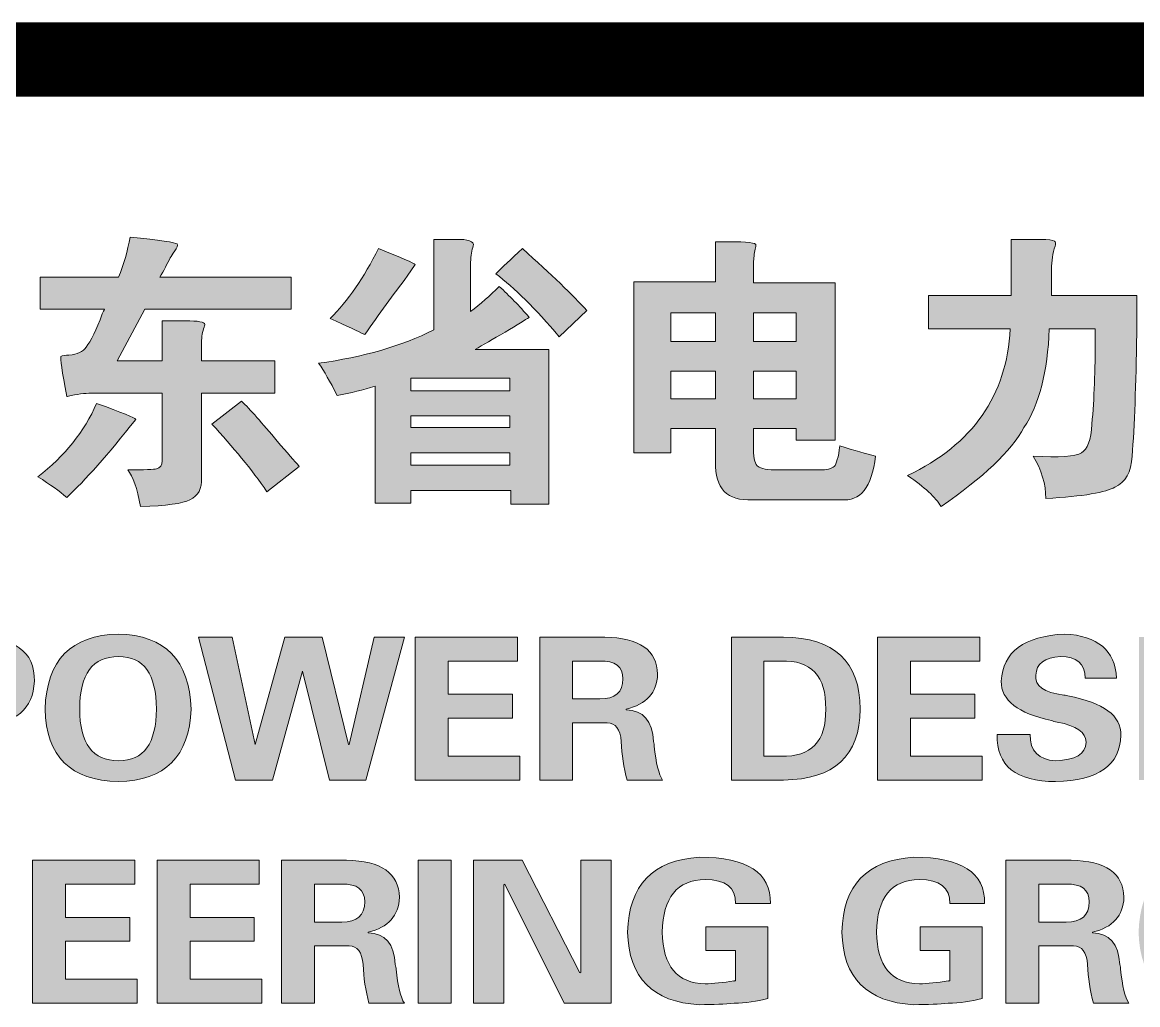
# Model space of a CAD drawing. Extents: x 175045 to 467920, y -30962 to 28493.
# Drawn here: x 362642 to 363841, y -26947 to -25892 of the extents above; entities that cross this region are included whole.
import ezdxf

# ---------------------------------------------------------------- set-up
doc = ezdxf.new("R2010")
doc.units = 0
doc.header["$LTSCALE"] = 1000
doc.header["$MEASUREMENT"] = 0
doc.layers.add('Version', color=7, linetype='Continuous')

# ---------------------------------------------------------------- blocks, each defined once
blk = doc.blocks.new('GEDI_Version_2012')
at = {"layer": 'Version', "color": 2}
blk.add_line((0, 0), (-180, 0), dxfattribs=at)
blk = doc.blocks.new('LOGO_CEEC_2014')
h = blk.add_hatch(color=256)
edge = h.paths.add_edge_path()
edge.add_spline(control_points=[(61.278, 8.33), (61.369, 8.239), (61.497, 8.096), (61.662, 7.898), (61.769, 7.775), (61.848, 7.685), (61.897, 7.627), (61.897, 7.627), (61.551, 7.356), (61.551, 7.356), (61.386, 7.594), (61.188, 7.837), (60.957, 8.083), (60.957, 8.083), (61.278, 8.33), (61.278, 8.33)], knot_values=[0, 0, 0, 0, 1, 1, 1, 2, 2, 2, 3, 3, 3, 4, 4, 4, 5, 5, 5, 5], degree=3, periodic=0)
edge = h.paths.add_edge_path()
edge.add_spline(control_points=[(59.114, 9.66), (59.114, 9.66), (59.955, 9.66), (59.955, 9.66), (60.012, 9.8), (60.054, 9.944), (60.079, 10.092), (60.4, 10.059), (60.569, 10.034), (60.586, 10.018), (60.594, 10.001), (60.586, 9.977), (60.561, 9.944), (60.536, 9.911), (60.52, 9.886), (60.512, 9.87), (60.478, 9.804), (60.441, 9.734), (60.4, 9.66), (60.4, 9.66), (61.811, 9.66), (61.811, 9.66), (61.811, 9.66), (61.811, 9.316), (61.811, 9.316), (61.811, 9.316), (60.239, 9.316), (60.239, 9.316), (60.239, 9.316), (59.942, 8.761), (59.942, 8.761), (59.942, 8.761), (60.425, 8.761), (60.425, 8.761), (60.425, 8.761), (60.425, 9.192), (60.425, 9.192), (60.425, 9.192), (60.672, 9.192), (60.672, 9.192), (60.812, 9.192), (60.883, 9.18), (60.883, 9.155), (60.883, 9.147), (60.878, 9.131), (60.87, 9.106), (60.854, 9.057), (60.846, 8.999), (60.846, 8.934), (60.846, 8.934), (60.846, 8.761), (60.846, 8.761), (60.846, 8.761), (61.637, 8.761), (61.637, 8.761), (61.637, 8.761), (61.637, 8.416), (61.637, 8.416), (61.637, 8.416), (60.846, 8.416), (60.846, 8.416), (60.846, 8.416), (60.846, 7.504), (60.846, 7.504), (60.854, 7.389), (60.812, 7.311), (60.722, 7.27), (60.648, 7.229), (60.47, 7.204), (60.19, 7.196), (60.157, 7.393), (60.111, 7.524), (60.054, 7.59), (60.235, 7.59), (60.338, 7.594), (60.363, 7.603), (60.404, 7.611), (60.425, 7.64), (60.425, 7.689), (60.425, 7.689), (60.425, 8.416), (60.425, 8.416), (60.425, 8.416), (59.695, 8.416), (59.695, 8.416), (59.621, 8.416), (59.538, 8.408), (59.447, 8.391), (59.423, 8.383), (59.406, 8.379), (59.398, 8.379), (59.349, 8.65), (59.328, 8.794), (59.336, 8.81), (59.353, 8.818), (59.382, 8.823), (59.423, 8.823), (59.513, 8.831), (59.575, 8.86), (59.608, 8.909), (59.658, 8.974), (59.716, 9.094), (59.781, 9.266), (59.79, 9.291), (59.798, 9.307), (59.806, 9.316), (59.806, 9.316), (59.114, 9.316), (59.114, 9.316), (59.114, 9.316), (59.114, 9.66), (59.114, 9.66)], knot_values=[0, 0, 0, 0, 1, 1, 1, 2, 2, 2, 3, 3, 3, 4, 4, 4, 5, 5, 5, 6, 6, 6, 7, 7, 7, 8, 8, 8, 9, 9, 9, 10, 10, 10, 11, 11, 11, 12, 12, 12, 13, 13, 13, 14, 14, 14, 15, 15, 15, 16, 16, 16, 17, 17, 17, 18, 18, 18, 19, 19, 19, 20, 20, 20, 21, 21, 21, 22, 22, 22, 23, 23, 23, 24, 24, 24, 25, 25, 25, 26, 26, 26, 27, 27, 27, 28, 28, 28, 29, 29, 29, 30, 30, 30, 31, 31, 31, 32, 32, 32, 33, 33, 33, 34, 34, 34, 35, 35, 35, 36, 36, 36, 37, 37, 37, 37], degree=3, periodic=0)
edge = h.paths.add_edge_path()
edge.add_spline(control_points=[(59.72, 8.305), (59.992, 8.207), (60.132, 8.149), (60.14, 8.133), (59.843, 7.755), (59.596, 7.475), (59.398, 7.295), (59.324, 7.361), (59.221, 7.435), (59.089, 7.516), (59.377, 7.738), (59.588, 8.001), (59.72, 8.305)], knot_values=[0, 0, 0, 0, 1, 1, 1, 2, 2, 2, 3, 3, 3, 4, 4, 4, 4], degree=3, periodic=0)
h = blk.add_hatch(color=256)
edge = h.paths.add_edge_path()
edge.add_spline(control_points=[(64.692, 9.02), (64.436, 9.324), (64.209, 9.549), (64.011, 9.697), (64.077, 9.763), (64.172, 9.853), (64.296, 9.968), (64.609, 9.689), (64.84, 9.467), (64.989, 9.303), (64.989, 9.303), (64.692, 9.02), (64.692, 9.02)], knot_values=[0, 0, 0, 0, 1, 1, 1, 2, 2, 2, 3, 3, 3, 4, 4, 4, 4], degree=3, periodic=0)
h.paths.add_polyline_path([(64.16, 7.64), (64.16, 7.775), (63.096, 7.775), (63.096, 7.64)], flags=16)
h.paths.add_polyline_path([(63.096, 8.17), (63.096, 8.046), (64.16, 8.046), (64.16, 8.17)], flags=16)
h.paths.add_polyline_path([(63.096, 8.441), (64.16, 8.441), (64.16, 8.576), (63.096, 8.576)], flags=16)
edge = h.paths.add_edge_path(flags=16)
edge.add_spline(control_points=[(62.749, 9.968), (62.997, 9.87), (63.129, 9.812), (63.145, 9.796), (63.145, 9.796), (63.059, 9.673), (63.059, 9.673), (62.91, 9.475), (62.757, 9.266), (62.601, 9.044), (62.535, 9.077), (62.411, 9.135), (62.23, 9.217), (62.419, 9.406), (62.593, 9.656), (62.749, 9.968)], knot_values=[0, 0, 0, 0, 1, 1, 1, 2, 2, 2, 3, 3, 3, 4, 4, 4, 5, 5, 5, 5], degree=3, periodic=0)
edge = h.paths.add_edge_path()
edge.add_spline(control_points=[(63.343, 10.067), (63.524, 10.067), (63.632, 10.067), (63.665, 10.067), (63.714, 10.059), (63.747, 10.046), (63.764, 10.03), (63.772, 10.022), (63.772, 10.005), (63.764, 9.981), (63.747, 9.931), (63.739, 9.87), (63.739, 9.796), (63.739, 9.796), (63.739, 9.291), (63.739, 9.291), (63.846, 9.373), (63.949, 9.463), (64.048, 9.562), (64.155, 9.463), (64.263, 9.353), (64.37, 9.229), (64.329, 9.205), (64.242, 9.151), (64.11, 9.069), (63.978, 8.995), (63.871, 8.934), (63.788, 8.884), (63.788, 8.884), (64.58, 8.884), (64.58, 8.884), (64.58, 8.884), (64.58, 7.221), (64.58, 7.221), (64.58, 7.221), (64.172, 7.221), (64.172, 7.221), (64.172, 7.221), (64.172, 7.369), (64.172, 7.369), (64.172, 7.369), (63.096, 7.369), (63.096, 7.369), (63.096, 7.369), (63.096, 7.233), (63.096, 7.233), (63.096, 7.233), (62.712, 7.233), (62.712, 7.233), (62.712, 7.233), (62.712, 8.49), (62.712, 8.49), (62.588, 8.449), (62.452, 8.416), (62.304, 8.391), (62.23, 8.539), (62.164, 8.654), (62.106, 8.736), (62.584, 8.802), (62.997, 8.921), (63.343, 9.094), (63.343, 9.094), (63.343, 10.067), (63.343, 10.067)], knot_values=[0, 0, 0, 0, 1, 1, 1, 2, 2, 2, 3, 3, 3, 4, 4, 4, 5, 5, 5, 6, 6, 6, 7, 7, 7, 8, 8, 8, 9, 9, 9, 10, 10, 10, 11, 11, 11, 12, 12, 12, 13, 13, 13, 14, 14, 14, 15, 15, 15, 16, 16, 16, 17, 17, 17, 18, 18, 18, 19, 19, 19, 20, 20, 20, 21, 21, 21, 21], degree=3, periodic=0)
h = blk.add_hatch(color=256)
h.paths.add_polyline_path([(67.239, 8.354), (67.239, 8.65), (66.781, 8.65), (66.781, 8.354)], flags=16)
h.paths.add_polyline_path([(66.781, 8.971), (67.239, 8.971), (67.239, 9.279), (66.781, 9.279)], flags=16)
h.paths.add_polyline_path([(65.89, 8.354), (66.373, 8.354), (66.373, 8.65), (65.89, 8.65)], flags=16)
h.paths.add_polyline_path([(66.373, 9.279), (65.89, 9.279), (65.89, 8.971), (66.373, 8.971)], flags=16)
edge = h.paths.add_edge_path()
edge.add_spline(control_points=[(66.373, 9.611), (66.373, 9.611), (66.373, 10.042), (66.373, 10.042), (66.373, 10.042), (66.509, 10.042), (66.509, 10.042), (66.715, 10.042), (66.814, 10.03), (66.806, 10.005), (66.806, 9.989), (66.801, 9.968), (66.793, 9.944), (66.785, 9.894), (66.781, 9.845), (66.781, 9.796), (66.781, 9.796), (66.781, 9.599), (66.781, 9.599), (66.781, 9.599), (67.659, 9.599), (67.659, 9.599), (67.659, 9.599), (67.659, 7.911), (67.659, 7.911), (67.659, 7.911), (67.239, 7.911), (67.239, 7.911), (67.239, 7.911), (67.239, 8.034), (67.239, 8.034), (67.239, 8.034), (66.781, 8.034), (66.781, 8.034), (66.781, 8.034), (66.781, 7.812), (66.781, 7.812), (66.781, 7.705), (66.797, 7.644), (66.83, 7.627), (66.855, 7.603), (66.929, 7.59), (67.053, 7.59), (67.053, 7.59), (67.486, 7.59), (67.486, 7.59), (67.568, 7.59), (67.622, 7.603), (67.647, 7.627), (67.672, 7.652), (67.692, 7.726), (67.709, 7.849), (67.865, 7.8), (67.993, 7.763), (68.092, 7.738), (68.051, 7.401), (67.927, 7.245), (67.721, 7.27), (67.721, 7.27), (66.768, 7.27), (66.768, 7.27), (66.496, 7.254), (66.364, 7.389), (66.373, 7.677), (66.373, 7.677), (66.373, 8.034), (66.373, 8.034), (66.373, 8.034), (65.89, 8.034), (65.89, 8.034), (65.89, 8.034), (65.89, 7.775), (65.89, 7.775), (65.89, 7.775), (65.494, 7.775), (65.494, 7.775), (65.494, 7.775), (65.494, 9.611), (65.494, 9.611), (65.494, 9.611), (66.373, 9.611), (66.373, 9.611)], knot_values=[0, 0, 0, 0, 1, 1, 1, 2, 2, 2, 3, 3, 3, 4, 4, 4, 5, 5, 5, 6, 6, 6, 7, 7, 7, 8, 8, 8, 9, 9, 9, 10, 10, 10, 11, 11, 11, 12, 12, 12, 13, 13, 13, 14, 14, 14, 15, 15, 15, 16, 16, 16, 17, 17, 17, 18, 18, 18, 19, 19, 19, 20, 20, 20, 21, 21, 21, 22, 22, 22, 23, 23, 23, 24, 24, 24, 25, 25, 25, 26, 26, 26, 27, 27, 27, 27], degree=3, periodic=0)
h = blk.add_hatch(color=256)
edge = h.paths.add_edge_path()
edge.add_spline(control_points=[(69.551, 9.463), (69.551, 9.463), (69.551, 10.067), (69.551, 10.067), (69.757, 10.067), (69.88, 10.067), (69.922, 10.067), (69.988, 10.059), (70.021, 10.051), (70.021, 10.042), (70.029, 10.034), (70.029, 10.018), (70.021, 9.993), (69.996, 9.919), (69.984, 9.837), (69.984, 9.747), (69.984, 9.747), (69.984, 9.463), (69.984, 9.463), (69.984, 9.463), (70.899, 9.463), (70.899, 9.463), (70.899, 9.463), (70.899, 9.057), (70.899, 9.057), (70.891, 8.498), (70.874, 8.059), (70.85, 7.738), (70.841, 7.566), (70.779, 7.455), (70.664, 7.406), (70.573, 7.348), (70.326, 7.307), (69.922, 7.282), (69.922, 7.438), (69.876, 7.59), (69.786, 7.738), (70.066, 7.722), (70.239, 7.734), (70.305, 7.775), (70.371, 7.808), (70.408, 7.911), (70.417, 8.083), (70.441, 8.354), (70.454, 8.662), (70.454, 9.007), (70.454, 9.007), (70.454, 9.106), (70.454, 9.106), (70.454, 9.106), (69.959, 9.106), (69.959, 9.106), (69.942, 8.646), (69.852, 8.293), (69.687, 8.046), (69.546, 7.792), (69.249, 7.508), (68.796, 7.196), (68.738, 7.295), (68.618, 7.406), (68.437, 7.529), (69.138, 7.866), (69.505, 8.391), (69.538, 9.106), (69.538, 9.106), (68.66, 9.106), (68.66, 9.106), (68.66, 9.106), (68.66, 9.463), (68.66, 9.463), (68.66, 9.463), (69.551, 9.463), (69.551, 9.463)], knot_values=[0, 0, 0, 0, 1, 1, 1, 2, 2, 2, 3, 3, 3, 4, 4, 4, 5, 5, 5, 6, 6, 6, 7, 7, 7, 8, 8, 8, 9, 9, 9, 10, 10, 10, 11, 11, 11, 12, 12, 12, 13, 13, 13, 14, 14, 14, 15, 15, 15, 16, 16, 16, 17, 17, 17, 18, 18, 18, 19, 19, 19, 20, 20, 20, 21, 21, 21, 22, 22, 22, 23, 23, 23, 24, 24, 24, 24], degree=3, periodic=0)
h = blk.add_hatch(color=256)
edge = h.paths.add_edge_path(flags=16)
edge.add_spline(control_points=[(64.836, 5.129), (64.836, 5.129), (65.129, 5.129), (65.129, 5.129), (65.294, 5.129), (65.377, 5.201), (65.377, 5.345), (65.377, 5.478), (65.294, 5.541), (65.129, 5.536), (65.129, 5.536), (64.836, 5.536), (64.836, 5.536), (64.836, 5.536), (64.836, 5.129), (64.836, 5.129)], knot_values=[0, 0, 0, 0, 1, 1, 1, 2, 2, 2, 3, 3, 3, 4, 4, 4, 5, 5, 5, 5], degree=3, periodic=0)
edge = h.paths.add_edge_path()
edge.add_spline(control_points=[(64.836, 4.258), (64.836, 4.258), (64.482, 4.258), (64.482, 4.258), (64.482, 4.258), (64.482, 5.793), (64.482, 5.793), (64.482, 5.793), (65.182, 5.793), (65.182, 5.793), (65.554, 5.787), (65.743, 5.654), (65.749, 5.395), (65.743, 5.195), (65.631, 5.071), (65.412, 5.021), (65.412, 5.021), (65.412, 5.013), (65.412, 5.013), (65.595, 5.007), (65.693, 4.894), (65.705, 4.673), (65.711, 4.651), (65.714, 4.634), (65.714, 4.623), (65.732, 4.44), (65.761, 4.319), (65.803, 4.258), (65.803, 4.258), (65.421, 4.258), (65.421, 4.258), (65.386, 4.391), (65.365, 4.529), (65.359, 4.673), (65.347, 4.805), (65.297, 4.872), (65.209, 4.872), (65.209, 4.872), (64.836, 4.872), (64.836, 4.872), (64.836, 4.872), (64.836, 4.258), (64.836, 4.258)], knot_values=[0, 0, 0, 0, 1, 1, 1, 2, 2, 2, 3, 3, 3, 4, 4, 4, 5, 5, 5, 6, 6, 6, 7, 7, 7, 8, 8, 8, 9, 9, 9, 10, 10, 10, 11, 11, 11, 12, 12, 12, 13, 13, 13, 14, 14, 14, 14], degree=3, periodic=0)
h.paths.add_polyline_path([(63.144, 5.793), (64.243, 5.793), (64.243, 5.536), (63.499, 5.536), (63.499, 5.179), (64.19, 5.179), (64.19, 4.922), (63.499, 4.922), (63.499, 4.515), (64.27, 4.515), (64.27, 4.258), (63.144, 4.258)])
h.paths.add_polyline_path([(61.744, 5.793), (62.143, 5.793), (62.427, 4.64), (62.436, 4.64), (62.702, 5.793), (63.03, 5.793), (62.613, 4.258), (62.223, 4.258), (61.931, 5.428), (61.611, 4.258), (61.212, 4.258), (60.814, 5.793), (61.177, 5.793), (61.425, 4.64)])
edge = h.paths.add_edge_path(flags=16)
edge.add_spline(control_points=[(59.538, 5.021), (59.538, 4.651), (59.677, 4.465), (59.955, 4.465), (60.226, 4.465), (60.362, 4.651), (60.362, 5.021), (60.362, 5.397), (60.226, 5.585), (59.955, 5.585), (59.677, 5.585), (59.538, 5.397), (59.538, 5.021)], knot_values=[0, 0, 0, 0, 1, 1, 1, 2, 2, 2, 3, 3, 3, 4, 4, 4, 4], degree=3, periodic=0)
edge = h.paths.add_edge_path()
edge.add_spline(control_points=[(59.166, 5.021), (59.183, 5.547), (59.446, 5.815), (59.955, 5.826), (60.457, 5.815), (60.717, 5.547), (60.735, 5.021), (60.717, 4.512), (60.457, 4.252), (59.955, 4.241), (59.44, 4.252), (59.177, 4.512), (59.166, 5.021)], knot_values=[0, 0, 0, 0, 1, 1, 1, 2, 2, 2, 3, 3, 3, 4, 4, 4, 4], degree=3, periodic=0)
edge = h.paths.add_edge_path(flags=16)
edge.add_spline(control_points=[(58.227, 5.104), (58.25, 5.104), (58.286, 5.104), (58.333, 5.104), (58.57, 5.082), (58.685, 5.154), (58.679, 5.32), (58.685, 5.486), (58.57, 5.558), (58.333, 5.536), (58.286, 5.536), (58.25, 5.536), (58.227, 5.536), (58.227, 5.536), (58.227, 5.104), (58.227, 5.104)], knot_values=[0, 0, 0, 0, 1, 1, 1, 2, 2, 2, 3, 3, 3, 4, 4, 4, 5, 5, 5, 5], degree=3, periodic=0)
edge = h.paths.add_edge_path()
edge.add_spline(control_points=[(57.881, 4.258), (57.881, 4.258), (57.881, 5.793), (57.881, 5.793), (57.881, 5.793), (58.386, 5.793), (58.386, 5.793), (58.835, 5.798), (59.057, 5.641), (59.051, 5.32), (59.039, 5.021), (58.85, 4.863), (58.484, 4.847), (58.484, 4.847), (58.227, 4.847), (58.227, 4.847), (58.227, 4.847), (58.227, 4.258), (58.227, 4.258), (58.227, 4.258), (57.881, 4.258), (57.881, 4.258)], knot_values=[0, 0, 0, 0, 1, 1, 1, 2, 2, 2, 3, 3, 3, 4, 4, 4, 5, 5, 5, 6, 6, 6, 7, 7, 7, 7], degree=3, periodic=0)
h = blk.add_hatch(color=256)
h.paths.add_polyline_path([(74.208, 4.258), (73.57, 5.536), (73.561, 5.527), (73.561, 4.258), (73.233, 4.258), (73.233, 5.793), (73.756, 5.793), (74.377, 4.581), (74.386, 4.59), (74.386, 5.793), (74.714, 5.793), (74.714, 4.258)])
edge = h.paths.add_edge_path()
edge.add_spline(control_points=[(72.295, 4.822), (72.295, 4.822), (72.295, 5.079), (72.295, 5.079), (72.295, 5.079), (72.96, 5.079), (72.96, 5.079), (72.96, 5.079), (72.96, 4.308), (72.96, 4.308), (72.841, 4.275), (72.72, 4.258), (72.596, 4.258), (72.502, 4.247), (72.377, 4.241), (72.224, 4.241), (71.721, 4.269), (71.464, 4.529), (71.452, 5.021), (71.464, 5.524), (71.721, 5.793), (72.224, 5.826), (72.738, 5.826), (72.992, 5.66), (72.986, 5.328), (72.986, 5.328), (72.614, 5.328), (72.614, 5.328), (72.614, 5.5), (72.504, 5.585), (72.286, 5.585), (71.984, 5.58), (71.83, 5.392), (71.825, 5.021), (71.83, 4.656), (71.984, 4.471), (72.286, 4.465), (72.374, 4.465), (72.478, 4.476), (72.596, 4.498), (72.59, 4.493), (72.596, 4.493), (72.614, 4.498), (72.614, 4.498), (72.614, 4.822), (72.614, 4.822), (72.614, 4.822), (72.295, 4.822), (72.295, 4.822)], knot_values=[0, 0, 0, 0, 1, 1, 1, 2, 2, 2, 3, 3, 3, 4, 4, 4, 5, 5, 5, 6, 6, 6, 7, 7, 7, 8, 8, 8, 9, 9, 9, 10, 10, 10, 11, 11, 11, 12, 12, 12, 13, 13, 13, 14, 14, 14, 15, 15, 15, 16, 16, 16, 16], degree=3, periodic=0)
h.paths.add_polyline_path([(71.276, 4.258), (70.922, 4.258), (70.922, 5.793), (71.276, 5.793)])
edge = h.paths.add_edge_path()
edge.add_spline(control_points=[(70.346, 5.353), (70.34, 5.508), (70.252, 5.585), (70.08, 5.585), (69.909, 5.574), (69.82, 5.508), (69.814, 5.386), (69.802, 5.27), (69.903, 5.198), (70.116, 5.171), (70.122, 5.171), (70.136, 5.168), (70.16, 5.162), (70.544, 5.09), (70.733, 4.949), (70.728, 4.739), (70.722, 4.418), (70.488, 4.252), (70.027, 4.241), (69.602, 4.241), (69.392, 4.41), (69.398, 4.747), (69.398, 4.747), (69.752, 4.747), (69.752, 4.747), (69.752, 4.57), (69.844, 4.476), (70.027, 4.465), (70.24, 4.471), (70.349, 4.537), (70.355, 4.665), (70.355, 4.77), (70.252, 4.841), (70.045, 4.88), (70.015, 4.886), (69.995, 4.891), (69.983, 4.897), (69.622, 4.974), (69.442, 5.115), (69.442, 5.32), (69.46, 5.635), (69.687, 5.804), (70.125, 5.826), (70.479, 5.809), (70.665, 5.652), (70.683, 5.353), (70.683, 5.353), (70.346, 5.353), (70.346, 5.353)], knot_values=[0, 0, 0, 0, 1, 1, 1, 2, 2, 2, 3, 3, 3, 4, 4, 4, 5, 5, 5, 6, 6, 6, 7, 7, 7, 8, 8, 8, 9, 9, 9, 10, 10, 10, 11, 11, 11, 12, 12, 12, 13, 13, 13, 14, 14, 14, 15, 15, 15, 16, 16, 16, 16], degree=3, periodic=0)
h.paths.add_polyline_path([(68.113, 5.793), (69.213, 5.793), (69.213, 5.536), (68.468, 5.536), (68.468, 5.179), (69.16, 5.179), (69.16, 4.922), (68.468, 4.922), (68.468, 4.515), (69.239, 4.515), (69.239, 4.258), (68.113, 4.258)])
edge = h.paths.add_edge_path(flags=16)
edge.add_spline(control_points=[(66.891, 4.515), (66.891, 4.515), (67.077, 4.515), (67.077, 4.515), (67.402, 4.504), (67.562, 4.673), (67.556, 5.021), (67.562, 5.375), (67.402, 5.547), (67.077, 5.536), (67.077, 5.536), (66.891, 5.536), (66.891, 5.536), (66.891, 5.536), (66.891, 4.515), (66.891, 4.515)], knot_values=[0, 0, 0, 0, 1, 1, 1, 2, 2, 2, 3, 3, 3, 4, 4, 4, 5, 5, 5, 5], degree=3, periodic=0)
edge = h.paths.add_edge_path()
edge.add_spline(control_points=[(66.545, 5.793), (66.545, 5.793), (67.104, 5.793), (67.104, 5.793), (67.647, 5.787), (67.922, 5.53), (67.928, 5.021), (67.922, 4.518), (67.647, 4.263), (67.104, 4.258), (67.104, 4.258), (66.545, 4.258), (66.545, 4.258), (66.545, 4.258), (66.545, 5.793), (66.545, 5.793)], knot_values=[0, 0, 0, 0, 1, 1, 1, 2, 2, 2, 3, 3, 3, 4, 4, 4, 5, 5, 5, 5], degree=3, periodic=0)
h = blk.add_hatch(color=256)
edge = h.paths.add_edge_path()
edge.add_spline(control_points=[(66.269, 2.425), (66.269, 2.425), (66.269, 2.682), (66.269, 2.682), (66.269, 2.682), (66.934, 2.682), (66.934, 2.682), (66.934, 2.682), (66.934, 1.911), (66.934, 1.911), (66.816, 1.878), (66.695, 1.861), (66.571, 1.861), (66.476, 1.85), (66.352, 1.844), (66.199, 1.844), (65.696, 1.872), (65.439, 2.132), (65.427, 2.624), (65.439, 3.128), (65.696, 3.396), (66.199, 3.429), (66.713, 3.429), (66.967, 3.263), (66.961, 2.931), (66.961, 2.931), (66.588, 2.931), (66.588, 2.931), (66.588, 3.103), (66.479, 3.189), (66.26, 3.189), (65.959, 3.183), (65.805, 2.995), (65.8, 2.624), (65.805, 2.259), (65.959, 2.074), (66.26, 2.069), (66.349, 2.069), (66.452, 2.08), (66.571, 2.102), (66.565, 2.096), (66.571, 2.096), (66.588, 2.102), (66.588, 2.102), (66.588, 2.425), (66.588, 2.425), (66.588, 2.425), (66.269, 2.425), (66.269, 2.425)], knot_values=[0, 0, 0, 0, 1, 1, 1, 2, 2, 2, 3, 3, 3, 4, 4, 4, 5, 5, 5, 6, 6, 6, 7, 7, 7, 8, 8, 8, 9, 9, 9, 10, 10, 10, 11, 11, 11, 12, 12, 12, 13, 13, 13, 14, 14, 14, 15, 15, 15, 16, 16, 16, 16], degree=3, periodic=0)
h.paths.add_polyline_path([(64.745, 1.861), (64.107, 3.139), (64.098, 3.131), (64.098, 1.861), (63.77, 1.861), (63.77, 3.396), (64.293, 3.396), (64.914, 2.185), (64.923, 2.193), (64.923, 3.396), (65.251, 3.396), (65.251, 1.861)])
h.paths.add_polyline_path([(63.532, 1.861), (63.177, 1.861), (63.177, 3.396), (63.532, 3.396)])
edge = h.paths.add_edge_path(flags=16)
edge.add_spline(control_points=[(62.061, 2.732), (62.061, 2.732), (62.354, 2.732), (62.354, 2.732), (62.519, 2.732), (62.602, 2.804), (62.602, 2.948), (62.602, 3.081), (62.519, 3.144), (62.354, 3.139), (62.354, 3.139), (62.061, 3.139), (62.061, 3.139), (62.061, 3.139), (62.061, 2.732), (62.061, 2.732)], knot_values=[0, 0, 0, 0, 1, 1, 1, 2, 2, 2, 3, 3, 3, 4, 4, 4, 5, 5, 5, 5], degree=3, periodic=0)
edge = h.paths.add_edge_path()
edge.add_spline(control_points=[(62.061, 1.861), (62.061, 1.861), (61.707, 1.861), (61.707, 1.861), (61.707, 1.861), (61.707, 3.396), (61.707, 3.396), (61.707, 3.396), (62.407, 3.396), (62.407, 3.396), (62.779, 3.39), (62.968, 3.258), (62.974, 2.998), (62.968, 2.799), (62.856, 2.674), (62.638, 2.624), (62.638, 2.624), (62.638, 2.616), (62.638, 2.616), (62.821, 2.611), (62.918, 2.497), (62.93, 2.276), (62.936, 2.254), (62.939, 2.237), (62.939, 2.226), (62.957, 2.044), (62.986, 1.922), (63.028, 1.861), (63.028, 1.861), (62.647, 1.861), (62.647, 1.861), (62.611, 1.994), (62.59, 2.132), (62.584, 2.276), (62.572, 2.409), (62.522, 2.475), (62.434, 2.475), (62.434, 2.475), (62.061, 2.475), (62.061, 2.475), (62.061, 2.475), (62.061, 1.861), (62.061, 1.861)], knot_values=[0, 0, 0, 0, 1, 1, 1, 2, 2, 2, 3, 3, 3, 4, 4, 4, 5, 5, 5, 6, 6, 6, 7, 7, 7, 8, 8, 8, 9, 9, 9, 10, 10, 10, 11, 11, 11, 12, 12, 12, 13, 13, 13, 14, 14, 14, 14], degree=3, periodic=0)
h.paths.add_polyline_path([(60.369, 3.396), (61.468, 3.396), (61.468, 3.139), (60.724, 3.139), (60.724, 2.782), (61.415, 2.782), (61.415, 2.525), (60.724, 2.525), (60.724, 2.118), (61.495, 2.118), (61.495, 1.861), (60.369, 1.861)])
h.paths.add_polyline_path([(59.031, 3.396), (60.131, 3.396), (60.131, 3.139), (59.386, 3.139), (59.386, 2.782), (60.077, 2.782), (60.077, 2.525), (59.386, 2.525), (59.386, 2.118), (60.157, 2.118), (60.157, 1.861), (59.031, 1.861)])
h.paths.add_polyline_path([(58.306, 1.861), (57.667, 3.139), (57.658, 3.131), (57.658, 1.861), (57.33, 1.861), (57.33, 3.396), (57.854, 3.396), (58.474, 2.185), (58.483, 2.193), (58.483, 3.396), (58.811, 3.396), (58.811, 1.861)])
h.paths.add_polyline_path([(57.092, 1.861), (56.738, 1.861), (56.738, 3.396), (57.092, 3.396)])
edge = h.paths.add_edge_path()
edge.add_spline(control_points=[(55.808, 2.425), (55.808, 2.425), (55.808, 2.682), (55.808, 2.682), (55.808, 2.682), (56.473, 2.682), (56.473, 2.682), (56.473, 2.682), (56.473, 1.911), (56.473, 1.911), (56.354, 1.878), (56.233, 1.861), (56.109, 1.861), (56.015, 1.85), (55.89, 1.844), (55.737, 1.844), (55.234, 1.872), (54.977, 2.132), (54.965, 2.624), (54.977, 3.128), (55.234, 3.396), (55.737, 3.429), (56.251, 3.429), (56.505, 3.263), (56.499, 2.931), (56.499, 2.931), (56.127, 2.931), (56.127, 2.931), (56.127, 3.103), (56.017, 3.189), (55.799, 3.189), (55.497, 3.183), (55.344, 2.995), (55.338, 2.624), (55.344, 2.259), (55.497, 2.074), (55.799, 2.069), (55.888, 2.069), (55.991, 2.08), (56.109, 2.102), (56.103, 2.096), (56.109, 2.096), (56.127, 2.102), (56.127, 2.102), (56.127, 2.425), (56.127, 2.425), (56.127, 2.425), (55.808, 2.425), (55.808, 2.425)], knot_values=[0, 0, 0, 0, 1, 1, 1, 2, 2, 2, 3, 3, 3, 4, 4, 4, 5, 5, 5, 6, 6, 6, 7, 7, 7, 8, 8, 8, 9, 9, 9, 10, 10, 10, 11, 11, 11, 12, 12, 12, 13, 13, 13, 14, 14, 14, 15, 15, 15, 16, 16, 16, 16], degree=3, periodic=0)
h.paths.add_polyline_path([(54.284, 1.861), (53.645, 3.139), (53.637, 3.131), (53.637, 1.861), (53.309, 1.861), (53.309, 3.396), (53.832, 3.396), (54.452, 2.185), (54.461, 2.193), (54.461, 3.396), (54.789, 3.396), (54.789, 1.861)])
h.paths.add_polyline_path([(51.953, 3.396), (53.053, 3.396), (53.053, 3.139), (52.308, 3.139), (52.308, 2.782), (52.999, 2.782), (52.999, 2.525), (52.308, 2.525), (52.308, 2.118), (53.079, 2.118), (53.079, 1.861), (51.953, 1.861)])
h = blk.add_hatch(color=256)
edge = h.paths.add_edge_path(flags=16)
edge.add_spline(control_points=[(74.756, 2.707), (74.78, 2.707), (74.815, 2.707), (74.862, 2.707), (75.099, 2.685), (75.214, 2.757), (75.208, 2.923), (75.214, 3.089), (75.099, 3.161), (74.862, 3.139), (74.815, 3.139), (74.78, 3.139), (74.756, 3.139), (74.756, 3.139), (74.756, 2.707), (74.756, 2.707)], knot_values=[0, 0, 0, 0, 1, 1, 1, 2, 2, 2, 3, 3, 3, 4, 4, 4, 5, 5, 5, 5], degree=3, periodic=0)
edge = h.paths.add_edge_path()
edge.add_spline(control_points=[(74.41, 1.861), (74.41, 1.861), (74.41, 3.396), (74.41, 3.396), (74.41, 3.396), (74.915, 3.396), (74.915, 3.396), (75.365, 3.401), (75.586, 3.244), (75.581, 2.923), (75.569, 2.624), (75.38, 2.467), (75.013, 2.45), (75.013, 2.45), (74.756, 2.45), (74.756, 2.45), (74.756, 2.45), (74.756, 1.861), (74.756, 1.861), (74.756, 1.861), (74.41, 1.861), (74.41, 1.861)], knot_values=[0, 0, 0, 0, 1, 1, 1, 2, 2, 2, 3, 3, 3, 4, 4, 4, 5, 5, 5, 6, 6, 6, 7, 7, 7, 7], degree=3, periodic=0)
edge = h.paths.add_edge_path()
edge.add_spline(control_points=[(74.137, 3.396), (74.137, 3.396), (74.137, 2.434), (74.137, 2.434), (74.119, 2.052), (73.882, 1.856), (73.427, 1.844), (72.96, 1.856), (72.721, 2.052), (72.709, 2.434), (72.709, 2.434), (72.709, 3.396), (72.709, 3.396), (72.709, 3.396), (73.064, 3.396), (73.064, 3.396), (73.064, 3.396), (73.064, 2.558), (73.064, 2.558), (73.058, 2.376), (73.082, 2.251), (73.135, 2.185), (73.194, 2.107), (73.291, 2.069), (73.427, 2.069), (73.563, 2.069), (73.658, 2.107), (73.711, 2.185), (73.764, 2.251), (73.788, 2.376), (73.782, 2.558), (73.782, 2.558), (73.782, 3.396), (73.782, 3.396), (73.782, 3.396), (74.137, 3.396), (74.137, 3.396)], knot_values=[0, 0, 0, 0, 1, 1, 1, 2, 2, 2, 3, 3, 3, 4, 4, 4, 5, 5, 5, 6, 6, 6, 7, 7, 7, 8, 8, 8, 9, 9, 9, 10, 10, 10, 11, 11, 11, 12, 12, 12, 12], degree=3, periodic=0)
edge = h.paths.add_edge_path(flags=16)
edge.add_spline(control_points=[(71.292, 2.624), (71.292, 2.254), (71.43, 2.069), (71.708, 2.069), (71.98, 2.069), (72.116, 2.254), (72.116, 2.624), (72.116, 3), (71.98, 3.189), (71.708, 3.189), (71.43, 3.189), (71.292, 3), (71.292, 2.624)], knot_values=[0, 0, 0, 0, 1, 1, 1, 2, 2, 2, 3, 3, 3, 4, 4, 4, 4], degree=3, periodic=0)
edge = h.paths.add_edge_path()
edge.add_spline(control_points=[(70.919, 2.624), (70.937, 3.15), (71.2, 3.418), (71.708, 3.429), (72.211, 3.418), (72.471, 3.15), (72.488, 2.624), (72.471, 2.116), (72.211, 1.856), (71.708, 1.844), (71.194, 1.856), (70.931, 2.116), (70.919, 2.624)], knot_values=[0, 0, 0, 0, 1, 1, 1, 2, 2, 2, 3, 3, 3, 4, 4, 4, 4], degree=3, periodic=0)
edge = h.paths.add_edge_path(flags=16)
edge.add_spline(control_points=[(69.848, 2.732), (69.848, 2.732), (70.14, 2.732), (70.14, 2.732), (70.306, 2.732), (70.388, 2.804), (70.388, 2.948), (70.388, 3.081), (70.306, 3.144), (70.14, 3.139), (70.14, 3.139), (69.848, 3.139), (69.848, 3.139), (69.848, 3.139), (69.848, 2.732), (69.848, 2.732)], knot_values=[0, 0, 0, 0, 1, 1, 1, 2, 2, 2, 3, 3, 3, 4, 4, 4, 5, 5, 5, 5], degree=3, periodic=0)
edge = h.paths.add_edge_path()
edge.add_spline(control_points=[(69.848, 1.861), (69.848, 1.861), (69.493, 1.861), (69.493, 1.861), (69.493, 1.861), (69.493, 3.396), (69.493, 3.396), (69.493, 3.396), (70.193, 3.396), (70.193, 3.396), (70.566, 3.39), (70.755, 3.258), (70.761, 2.998), (70.755, 2.799), (70.642, 2.674), (70.424, 2.624), (70.424, 2.624), (70.424, 2.616), (70.424, 2.616), (70.607, 2.611), (70.704, 2.497), (70.717, 2.276), (70.722, 2.254), (70.725, 2.237), (70.725, 2.226), (70.743, 2.044), (70.773, 1.922), (70.814, 1.861), (70.814, 1.861), (70.433, 1.861), (70.433, 1.861), (70.397, 1.994), (70.376, 2.132), (70.371, 2.276), (70.359, 2.409), (70.309, 2.475), (70.22, 2.475), (70.22, 2.475), (69.848, 2.475), (69.848, 2.475), (69.848, 2.475), (69.848, 1.861), (69.848, 1.861)], knot_values=[0, 0, 0, 0, 1, 1, 1, 2, 2, 2, 3, 3, 3, 4, 4, 4, 5, 5, 5, 6, 6, 6, 7, 7, 7, 8, 8, 8, 9, 9, 9, 10, 10, 10, 11, 11, 11, 12, 12, 12, 13, 13, 13, 14, 14, 14, 14], degree=3, periodic=0)
edge = h.paths.add_edge_path()
edge.add_spline(control_points=[(68.572, 2.425), (68.572, 2.425), (68.572, 2.682), (68.572, 2.682), (68.572, 2.682), (69.237, 2.682), (69.237, 2.682), (69.237, 2.682), (69.237, 1.911), (69.237, 1.911), (69.119, 1.878), (68.998, 1.861), (68.874, 1.861), (68.779, 1.85), (68.655, 1.844), (68.501, 1.844), (67.999, 1.872), (67.742, 2.132), (67.73, 2.624), (67.742, 3.128), (67.999, 3.396), (68.501, 3.429), (69.016, 3.429), (69.269, 3.263), (69.264, 2.931), (69.264, 2.931), (68.891, 2.931), (68.891, 2.931), (68.891, 3.103), (68.782, 3.189), (68.563, 3.189), (68.262, 3.183), (68.108, 2.995), (68.102, 2.624), (68.108, 2.259), (68.262, 2.074), (68.563, 2.069), (68.652, 2.069), (68.755, 2.08), (68.874, 2.102), (68.868, 2.096), (68.874, 2.096), (68.891, 2.102), (68.891, 2.102), (68.891, 2.425), (68.891, 2.425), (68.891, 2.425), (68.572, 2.425), (68.572, 2.425)], knot_values=[0, 0, 0, 0, 1, 1, 1, 2, 2, 2, 3, 3, 3, 4, 4, 4, 5, 5, 5, 6, 6, 6, 7, 7, 7, 8, 8, 8, 9, 9, 9, 10, 10, 10, 11, 11, 11, 12, 12, 12, 13, 13, 13, 14, 14, 14, 15, 15, 15, 16, 16, 16, 16], degree=3, periodic=0)
at = {"lineweight": 0}
for points in [[(66.373, 9.279), (65.89, 9.279), (65.89, 8.971), (66.373, 8.971), (66.373, 9.279)], [(66.781, 8.971), (67.239, 8.971), (67.239, 9.279), (66.781, 9.279), (66.781, 8.971)], [(65.89, 8.354), (66.373, 8.354), (66.373, 8.65), (65.89, 8.65), (65.89, 8.354)], [(67.239, 8.354), (67.239, 8.65), (66.781, 8.65), (66.781, 8.354), (67.239, 8.354)], [(63.096, 8.441), (64.16, 8.441), (64.16, 8.576), (63.096, 8.576), (63.096, 8.441)], [(63.096, 8.17), (63.096, 8.046), (64.16, 8.046), (64.16, 8.17), (63.096, 8.17)], [(64.16, 7.64), (64.16, 7.775), (63.096, 7.775), (63.096, 7.64), (64.16, 7.64)], [(61.744, 5.793), (62.143, 5.793), (62.427, 4.64), (62.436, 4.64), (62.702, 5.793), (63.03, 5.793), (62.613, 4.258), (62.223, 4.258), (61.931, 5.428), (61.611, 4.258), (61.212, 4.258), (60.814, 5.793), (61.177, 5.793), (61.425, 4.64), (61.744, 5.793)], [(63.144, 5.793), (64.243, 5.793), (64.243, 5.536), (63.499, 5.536), (63.499, 5.179), (64.19, 5.179), (64.19, 4.922), (63.499, 4.922), (63.499, 4.515), (64.27, 4.515), (64.27, 4.258), (63.144, 4.258), (63.144, 5.793)], [(68.113, 5.793), (69.213, 5.793), (69.213, 5.536), (68.468, 5.536), (68.468, 5.179), (69.16, 5.179), (69.16, 4.922), (68.468, 4.922), (68.468, 4.515), (69.239, 4.515), (69.239, 4.258), (68.113, 4.258), (68.113, 5.793)], [(59.031, 3.396), (60.131, 3.396), (60.131, 3.139), (59.386, 3.139), (59.386, 2.782), (60.077, 2.782), (60.077, 2.525), (59.386, 2.525), (59.386, 2.118), (60.157, 2.118), (60.157, 1.861), (59.031, 1.861), (59.031, 3.396)], [(60.369, 3.396), (61.468, 3.396), (61.468, 3.139), (60.724, 3.139), (60.724, 2.782), (61.415, 2.782), (61.415, 2.525), (60.724, 2.525), (60.724, 2.118), (61.495, 2.118), (61.495, 1.861), (60.369, 1.861), (60.369, 3.396)], [(63.532, 1.861), (63.177, 1.861), (63.177, 3.396), (63.532, 3.396), (63.532, 1.861)], [(64.745, 1.861), (64.107, 3.139), (64.098, 3.131), (64.098, 1.861), (63.77, 1.861), (63.77, 3.396), (64.293, 3.396), (64.914, 2.185), (64.923, 2.193), (64.923, 3.396), (65.251, 3.396), (65.251, 1.861), (64.745, 1.861)]]:
    blk.add_lwpolyline(points, dxfattribs=at)
for points, knots in [([(59.114, 9.66), (59.114, 9.66), (59.955, 9.66), (59.955, 9.66), (60.012, 9.8), (60.054, 9.944), (60.079, 10.092), (60.4, 10.059), (60.569, 10.034), (60.586, 10.018), (60.594, 10.001), (60.586, 9.977), (60.561, 9.944), (60.536, 9.911), (60.52, 9.886), (60.512, 9.87), (60.478, 9.804), (60.441, 9.734), (60.4, 9.66), (60.4, 9.66), (61.811, 9.66), (61.811, 9.66), (61.811, 9.66), (61.811, 9.316), (61.811, 9.316), (61.811, 9.316), (60.239, 9.316), (60.239, 9.316), (60.239, 9.316), (59.942, 8.761), (59.942, 8.761), (59.942, 8.761), (60.425, 8.761), (60.425, 8.761), (60.425, 8.761), (60.425, 9.192), (60.425, 9.192), (60.425, 9.192), (60.672, 9.192), (60.672, 9.192), (60.812, 9.192), (60.883, 9.18), (60.883, 9.155), (60.883, 9.147), (60.878, 9.131), (60.87, 9.106), (60.854, 9.057), (60.846, 8.999), (60.846, 8.934), (60.846, 8.934), (60.846, 8.761), (60.846, 8.761), (60.846, 8.761), (61.637, 8.761), (61.637, 8.761), (61.637, 8.761), (61.637, 8.416), (61.637, 8.416), (61.637, 8.416), (60.846, 8.416), (60.846, 8.416), (60.846, 8.416), (60.846, 7.504), (60.846, 7.504), (60.854, 7.389), (60.812, 7.311), (60.722, 7.27), (60.648, 7.229), (60.47, 7.204), (60.19, 7.196), (60.157, 7.393), (60.111, 7.524), (60.054, 7.59), (60.235, 7.59), (60.338, 7.594), (60.363, 7.603), (60.404, 7.611), (60.425, 7.64), (60.425, 7.689), (60.425, 7.689), (60.425, 8.416), (60.425, 8.416), (60.425, 8.416), (59.695, 8.416), (59.695, 8.416), (59.621, 8.416), (59.538, 8.408), (59.447, 8.391), (59.423, 8.383), (59.406, 8.379), (59.398, 8.379), (59.349, 8.65), (59.328, 8.794), (59.336, 8.81), (59.353, 8.818), (59.382, 8.823), (59.423, 8.823), (59.513, 8.831), (59.575, 8.86), (59.608, 8.909), (59.658, 8.974), (59.716, 9.094), (59.781, 9.266), (59.79, 9.291), (59.798, 9.307), (59.806, 9.316), (59.806, 9.316), (59.114, 9.316), (59.114, 9.316), (59.114, 9.316), (59.114, 9.66), (59.114, 9.66)], [0, 0, 0, 0, 1, 1, 1, 2, 2, 2, 3, 3, 3, 4, 4, 4, 5, 5, 5, 6, 6, 6, 7, 7, 7, 8, 8, 8, 9, 9, 9, 10, 10, 10, 11, 11, 11, 12, 12, 12, 13, 13, 13, 14, 14, 14, 15, 15, 15, 16, 16, 16, 17, 17, 17, 18, 18, 18, 19, 19, 19, 20, 20, 20, 21, 21, 21, 22, 22, 22, 23, 23, 23, 24, 24, 24, 25, 25, 25, 26, 26, 26, 27, 27, 27, 28, 28, 28, 29, 29, 29, 30, 30, 30, 31, 31, 31, 32, 32, 32, 33, 33, 33, 34, 34, 34, 35, 35, 35, 36, 36, 36, 37, 37, 37, 37]), ([(63.343, 10.067), (63.524, 10.067), (63.632, 10.067), (63.665, 10.067), (63.714, 10.059), (63.747, 10.046), (63.764, 10.03), (63.772, 10.022), (63.772, 10.005), (63.764, 9.981), (63.747, 9.931), (63.739, 9.87), (63.739, 9.796), (63.739, 9.796), (63.739, 9.291), (63.739, 9.291), (63.846, 9.373), (63.949, 9.463), (64.048, 9.562), (64.155, 9.463), (64.263, 9.353), (64.37, 9.229), (64.329, 9.205), (64.242, 9.151), (64.11, 9.069), (63.978, 8.995), (63.871, 8.934), (63.788, 8.884), (63.788, 8.884), (64.58, 8.884), (64.58, 8.884), (64.58, 8.884), (64.58, 7.221), (64.58, 7.221), (64.58, 7.221), (64.172, 7.221), (64.172, 7.221), (64.172, 7.221), (64.172, 7.369), (64.172, 7.369), (64.172, 7.369), (63.096, 7.369), (63.096, 7.369), (63.096, 7.369), (63.096, 7.233), (63.096, 7.233), (63.096, 7.233), (62.712, 7.233), (62.712, 7.233), (62.712, 7.233), (62.712, 8.49), (62.712, 8.49), (62.588, 8.449), (62.452, 8.416), (62.304, 8.391), (62.23, 8.539), (62.164, 8.654), (62.106, 8.736), (62.584, 8.802), (62.997, 8.921), (63.343, 9.094), (63.343, 9.094), (63.343, 10.067), (63.343, 10.067)], [0, 0, 0, 0, 1, 1, 1, 2, 2, 2, 3, 3, 3, 4, 4, 4, 5, 5, 5, 6, 6, 6, 7, 7, 7, 8, 8, 8, 9, 9, 9, 10, 10, 10, 11, 11, 11, 12, 12, 12, 13, 13, 13, 14, 14, 14, 15, 15, 15, 16, 16, 16, 17, 17, 17, 18, 18, 18, 19, 19, 19, 20, 20, 20, 21, 21, 21, 21]), ([(62.749, 9.968), (62.997, 9.87), (63.129, 9.812), (63.145, 9.796), (63.145, 9.796), (63.059, 9.673), (63.059, 9.673), (62.91, 9.475), (62.757, 9.266), (62.601, 9.044), (62.535, 9.077), (62.411, 9.135), (62.23, 9.217), (62.419, 9.406), (62.593, 9.656), (62.749, 9.968)], [0, 0, 0, 0, 1, 1, 1, 2, 2, 2, 3, 3, 3, 4, 4, 4, 5, 5, 5, 5]), ([(64.692, 9.02), (64.436, 9.324), (64.209, 9.549), (64.011, 9.697), (64.077, 9.763), (64.172, 9.853), (64.296, 9.968), (64.609, 9.689), (64.84, 9.467), (64.989, 9.303), (64.989, 9.303), (64.692, 9.02), (64.692, 9.02)], [0, 0, 0, 0, 1, 1, 1, 2, 2, 2, 3, 3, 3, 4, 4, 4, 4]), ([(66.373, 9.611), (66.373, 9.611), (66.373, 10.042), (66.373, 10.042), (66.373, 10.042), (66.509, 10.042), (66.509, 10.042), (66.715, 10.042), (66.814, 10.03), (66.806, 10.005), (66.806, 9.989), (66.801, 9.968), (66.793, 9.944), (66.785, 9.894), (66.781, 9.845), (66.781, 9.796), (66.781, 9.796), (66.781, 9.599), (66.781, 9.599), (66.781, 9.599), (67.659, 9.599), (67.659, 9.599), (67.659, 9.599), (67.659, 7.911), (67.659, 7.911), (67.659, 7.911), (67.239, 7.911), (67.239, 7.911), (67.239, 7.911), (67.239, 8.034), (67.239, 8.034), (67.239, 8.034), (66.781, 8.034), (66.781, 8.034), (66.781, 8.034), (66.781, 7.812), (66.781, 7.812), (66.781, 7.705), (66.797, 7.644), (66.83, 7.627), (66.855, 7.603), (66.929, 7.59), (67.053, 7.59), (67.053, 7.59), (67.486, 7.59), (67.486, 7.59), (67.568, 7.59), (67.622, 7.603), (67.647, 7.627), (67.672, 7.652), (67.692, 7.726), (67.709, 7.849), (67.865, 7.8), (67.993, 7.763), (68.092, 7.738), (68.051, 7.401), (67.927, 7.245), (67.721, 7.27), (67.721, 7.27), (66.768, 7.27), (66.768, 7.27), (66.496, 7.254), (66.364, 7.389), (66.373, 7.677), (66.373, 7.677), (66.373, 8.034), (66.373, 8.034), (66.373, 8.034), (65.89, 8.034), (65.89, 8.034), (65.89, 8.034), (65.89, 7.775), (65.89, 7.775), (65.89, 7.775), (65.494, 7.775), (65.494, 7.775), (65.494, 7.775), (65.494, 9.611), (65.494, 9.611), (65.494, 9.611), (66.373, 9.611), (66.373, 9.611)], [0, 0, 0, 0, 1, 1, 1, 2, 2, 2, 3, 3, 3, 4, 4, 4, 5, 5, 5, 6, 6, 6, 7, 7, 7, 8, 8, 8, 9, 9, 9, 10, 10, 10, 11, 11, 11, 12, 12, 12, 13, 13, 13, 14, 14, 14, 15, 15, 15, 16, 16, 16, 17, 17, 17, 18, 18, 18, 19, 19, 19, 20, 20, 20, 21, 21, 21, 22, 22, 22, 23, 23, 23, 24, 24, 24, 25, 25, 25, 26, 26, 26, 27, 27, 27, 27]), ([(69.551, 9.463), (69.551, 9.463), (69.551, 10.067), (69.551, 10.067), (69.757, 10.067), (69.88, 10.067), (69.922, 10.067), (69.988, 10.059), (70.021, 10.051), (70.021, 10.042), (70.029, 10.034), (70.029, 10.018), (70.021, 9.993), (69.996, 9.919), (69.984, 9.837), (69.984, 9.747), (69.984, 9.747), (69.984, 9.463), (69.984, 9.463), (69.984, 9.463), (70.899, 9.463), (70.899, 9.463), (70.899, 9.463), (70.899, 9.057), (70.899, 9.057), (70.891, 8.498), (70.874, 8.059), (70.85, 7.738), (70.841, 7.566), (70.779, 7.455), (70.664, 7.406), (70.573, 7.348), (70.326, 7.307), (69.922, 7.282), (69.922, 7.438), (69.876, 7.59), (69.786, 7.738), (70.066, 7.722), (70.239, 7.734), (70.305, 7.775), (70.371, 7.808), (70.408, 7.911), (70.417, 8.083), (70.441, 8.354), (70.454, 8.662), (70.454, 9.007), (70.454, 9.007), (70.454, 9.106), (70.454, 9.106), (70.454, 9.106), (69.959, 9.106), (69.959, 9.106), (69.942, 8.646), (69.852, 8.293), (69.687, 8.046), (69.546, 7.792), (69.249, 7.508), (68.796, 7.196), (68.738, 7.295), (68.618, 7.406), (68.437, 7.529), (69.138, 7.866), (69.505, 8.391), (69.538, 9.106), (69.538, 9.106), (68.66, 9.106), (68.66, 9.106), (68.66, 9.106), (68.66, 9.463), (68.66, 9.463), (68.66, 9.463), (69.551, 9.463), (69.551, 9.463)], [0, 0, 0, 0, 1, 1, 1, 2, 2, 2, 3, 3, 3, 4, 4, 4, 5, 5, 5, 6, 6, 6, 7, 7, 7, 8, 8, 8, 9, 9, 9, 10, 10, 10, 11, 11, 11, 12, 12, 12, 13, 13, 13, 14, 14, 14, 15, 15, 15, 16, 16, 16, 17, 17, 17, 18, 18, 18, 19, 19, 19, 20, 20, 20, 21, 21, 21, 22, 22, 22, 23, 23, 23, 24, 24, 24, 24]), ([(59.72, 8.305), (59.992, 8.207), (60.132, 8.149), (60.14, 8.133), (59.843, 7.755), (59.596, 7.475), (59.398, 7.295), (59.324, 7.361), (59.221, 7.435), (59.089, 7.516), (59.377, 7.738), (59.588, 8.001), (59.72, 8.305)], [0, 0, 0, 0, 1, 1, 1, 2, 2, 2, 3, 3, 3, 4, 4, 4, 4]), ([(61.278, 8.33), (61.369, 8.239), (61.497, 8.096), (61.662, 7.898), (61.769, 7.775), (61.848, 7.685), (61.897, 7.627), (61.897, 7.627), (61.551, 7.356), (61.551, 7.356), (61.386, 7.594), (61.188, 7.837), (60.957, 8.083), (60.957, 8.083), (61.278, 8.33), (61.278, 8.33)], [0, 0, 0, 0, 1, 1, 1, 2, 2, 2, 3, 3, 3, 4, 4, 4, 5, 5, 5, 5]), ([(57.881, 4.258), (57.881, 4.258), (57.881, 5.793), (57.881, 5.793), (57.881, 5.793), (58.386, 5.793), (58.386, 5.793), (58.835, 5.798), (59.057, 5.641), (59.051, 5.32), (59.039, 5.021), (58.85, 4.863), (58.484, 4.847), (58.484, 4.847), (58.227, 4.847), (58.227, 4.847), (58.227, 4.847), (58.227, 4.258), (58.227, 4.258), (58.227, 4.258), (57.881, 4.258), (57.881, 4.258)], [0, 0, 0, 0, 1, 1, 1, 2, 2, 2, 3, 3, 3, 4, 4, 4, 5, 5, 5, 6, 6, 6, 7, 7, 7, 7]), ([(59.166, 5.021), (59.183, 5.547), (59.446, 5.815), (59.955, 5.826), (60.457, 5.815), (60.717, 5.547), (60.735, 5.021), (60.717, 4.512), (60.457, 4.252), (59.955, 4.241), (59.44, 4.252), (59.177, 4.512), (59.166, 5.021)], [0, 0, 0, 0, 1, 1, 1, 2, 2, 2, 3, 3, 3, 4, 4, 4, 4]), ([(64.836, 4.258), (64.836, 4.258), (64.482, 4.258), (64.482, 4.258), (64.482, 4.258), (64.482, 5.793), (64.482, 5.793), (64.482, 5.793), (65.182, 5.793), (65.182, 5.793), (65.554, 5.787), (65.743, 5.654), (65.749, 5.395), (65.743, 5.195), (65.631, 5.071), (65.412, 5.021), (65.412, 5.021), (65.412, 5.013), (65.412, 5.013), (65.595, 5.007), (65.693, 4.894), (65.705, 4.673), (65.711, 4.651), (65.714, 4.634), (65.714, 4.623), (65.732, 4.44), (65.761, 4.319), (65.803, 4.258), (65.803, 4.258), (65.421, 4.258), (65.421, 4.258), (65.386, 4.391), (65.365, 4.529), (65.359, 4.673), (65.347, 4.805), (65.297, 4.872), (65.209, 4.872), (65.209, 4.872), (64.836, 4.872), (64.836, 4.872), (64.836, 4.872), (64.836, 4.258), (64.836, 4.258)], [0, 0, 0, 0, 1, 1, 1, 2, 2, 2, 3, 3, 3, 4, 4, 4, 5, 5, 5, 6, 6, 6, 7, 7, 7, 8, 8, 8, 9, 9, 9, 10, 10, 10, 11, 11, 11, 12, 12, 12, 13, 13, 13, 14, 14, 14, 14]), ([(66.545, 5.793), (66.545, 5.793), (67.104, 5.793), (67.104, 5.793), (67.647, 5.787), (67.922, 5.53), (67.928, 5.021), (67.922, 4.518), (67.647, 4.263), (67.104, 4.258), (67.104, 4.258), (66.545, 4.258), (66.545, 4.258), (66.545, 4.258), (66.545, 5.793), (66.545, 5.793)], [0, 0, 0, 0, 1, 1, 1, 2, 2, 2, 3, 3, 3, 4, 4, 4, 5, 5, 5, 5]), ([(70.346, 5.353), (70.34, 5.508), (70.252, 5.585), (70.08, 5.585), (69.909, 5.574), (69.82, 5.508), (69.814, 5.386), (69.802, 5.27), (69.903, 5.198), (70.116, 5.171), (70.122, 5.171), (70.136, 5.168), (70.16, 5.162), (70.544, 5.09), (70.733, 4.949), (70.728, 4.739), (70.722, 4.418), (70.488, 4.252), (70.027, 4.241), (69.602, 4.241), (69.392, 4.41), (69.398, 4.747), (69.398, 4.747), (69.752, 4.747), (69.752, 4.747), (69.752, 4.57), (69.844, 4.476), (70.027, 4.465), (70.24, 4.471), (70.349, 4.537), (70.355, 4.665), (70.355, 4.77), (70.252, 4.841), (70.045, 4.88), (70.015, 4.886), (69.995, 4.891), (69.983, 4.897), (69.622, 4.974), (69.442, 5.115), (69.442, 5.32), (69.46, 5.635), (69.687, 5.804), (70.125, 5.826), (70.479, 5.809), (70.665, 5.652), (70.683, 5.353), (70.683, 5.353), (70.346, 5.353), (70.346, 5.353)], [0, 0, 0, 0, 1, 1, 1, 2, 2, 2, 3, 3, 3, 4, 4, 4, 5, 5, 5, 6, 6, 6, 7, 7, 7, 8, 8, 8, 9, 9, 9, 10, 10, 10, 11, 11, 11, 12, 12, 12, 13, 13, 13, 14, 14, 14, 15, 15, 15, 16, 16, 16, 16]), ([(59.538, 5.021), (59.538, 4.651), (59.677, 4.465), (59.955, 4.465), (60.226, 4.465), (60.362, 4.651), (60.362, 5.021), (60.362, 5.397), (60.226, 5.585), (59.955, 5.585), (59.677, 5.585), (59.538, 5.397), (59.538, 5.021)], [0, 0, 0, 0, 1, 1, 1, 2, 2, 2, 3, 3, 3, 4, 4, 4, 4]), ([(64.836, 5.129), (64.836, 5.129), (65.129, 5.129), (65.129, 5.129), (65.294, 5.129), (65.377, 5.201), (65.377, 5.345), (65.377, 5.478), (65.294, 5.541), (65.129, 5.536), (65.129, 5.536), (64.836, 5.536), (64.836, 5.536), (64.836, 5.536), (64.836, 5.129), (64.836, 5.129)], [0, 0, 0, 0, 1, 1, 1, 2, 2, 2, 3, 3, 3, 4, 4, 4, 5, 5, 5, 5]), ([(66.891, 4.515), (66.891, 4.515), (67.077, 4.515), (67.077, 4.515), (67.402, 4.504), (67.562, 4.673), (67.556, 5.021), (67.562, 5.375), (67.402, 5.547), (67.077, 5.536), (67.077, 5.536), (66.891, 5.536), (66.891, 5.536), (66.891, 5.536), (66.891, 4.515), (66.891, 4.515)], [0, 0, 0, 0, 1, 1, 1, 2, 2, 2, 3, 3, 3, 4, 4, 4, 5, 5, 5, 5]), ([(62.061, 1.861), (62.061, 1.861), (61.707, 1.861), (61.707, 1.861), (61.707, 1.861), (61.707, 3.396), (61.707, 3.396), (61.707, 3.396), (62.407, 3.396), (62.407, 3.396), (62.779, 3.39), (62.968, 3.258), (62.974, 2.998), (62.968, 2.799), (62.856, 2.674), (62.638, 2.624), (62.638, 2.624), (62.638, 2.616), (62.638, 2.616), (62.821, 2.611), (62.918, 2.497), (62.93, 2.276), (62.936, 2.254), (62.939, 2.237), (62.939, 2.226), (62.957, 2.044), (62.986, 1.922), (63.028, 1.861), (63.028, 1.861), (62.647, 1.861), (62.647, 1.861), (62.611, 1.994), (62.59, 2.132), (62.584, 2.276), (62.572, 2.409), (62.522, 2.475), (62.434, 2.475), (62.434, 2.475), (62.061, 2.475), (62.061, 2.475), (62.061, 2.475), (62.061, 1.861), (62.061, 1.861)], [0, 0, 0, 0, 1, 1, 1, 2, 2, 2, 3, 3, 3, 4, 4, 4, 5, 5, 5, 6, 6, 6, 7, 7, 7, 8, 8, 8, 9, 9, 9, 10, 10, 10, 11, 11, 11, 12, 12, 12, 13, 13, 13, 14, 14, 14, 14]), ([(66.269, 2.425), (66.269, 2.425), (66.269, 2.682), (66.269, 2.682), (66.269, 2.682), (66.934, 2.682), (66.934, 2.682), (66.934, 2.682), (66.934, 1.911), (66.934, 1.911), (66.816, 1.878), (66.695, 1.861), (66.571, 1.861), (66.476, 1.85), (66.352, 1.844), (66.199, 1.844), (65.696, 1.872), (65.439, 2.132), (65.427, 2.624), (65.439, 3.128), (65.696, 3.396), (66.199, 3.429), (66.713, 3.429), (66.967, 3.263), (66.961, 2.931), (66.961, 2.931), (66.588, 2.931), (66.588, 2.931), (66.588, 3.103), (66.479, 3.189), (66.26, 3.189), (65.959, 3.183), (65.805, 2.995), (65.8, 2.624), (65.805, 2.259), (65.959, 2.074), (66.26, 2.069), (66.349, 2.069), (66.452, 2.08), (66.571, 2.102), (66.565, 2.096), (66.571, 2.096), (66.588, 2.102), (66.588, 2.102), (66.588, 2.425), (66.588, 2.425), (66.588, 2.425), (66.269, 2.425), (66.269, 2.425)], [0, 0, 0, 0, 1, 1, 1, 2, 2, 2, 3, 3, 3, 4, 4, 4, 5, 5, 5, 6, 6, 6, 7, 7, 7, 8, 8, 8, 9, 9, 9, 10, 10, 10, 11, 11, 11, 12, 12, 12, 13, 13, 13, 14, 14, 14, 15, 15, 15, 16, 16, 16, 16]), ([(68.572, 2.425), (68.572, 2.425), (68.572, 2.682), (68.572, 2.682), (68.572, 2.682), (69.237, 2.682), (69.237, 2.682), (69.237, 2.682), (69.237, 1.911), (69.237, 1.911), (69.119, 1.878), (68.998, 1.861), (68.874, 1.861), (68.779, 1.85), (68.655, 1.844), (68.501, 1.844), (67.999, 1.872), (67.742, 2.132), (67.73, 2.624), (67.742, 3.128), (67.999, 3.396), (68.501, 3.429), (69.016, 3.429), (69.269, 3.263), (69.264, 2.931), (69.264, 2.931), (68.891, 2.931), (68.891, 2.931), (68.891, 3.103), (68.782, 3.189), (68.563, 3.189), (68.262, 3.183), (68.108, 2.995), (68.102, 2.624), (68.108, 2.259), (68.262, 2.074), (68.563, 2.069), (68.652, 2.069), (68.755, 2.08), (68.874, 2.102), (68.868, 2.096), (68.874, 2.096), (68.891, 2.102), (68.891, 2.102), (68.891, 2.425), (68.891, 2.425), (68.891, 2.425), (68.572, 2.425), (68.572, 2.425)], [0, 0, 0, 0, 1, 1, 1, 2, 2, 2, 3, 3, 3, 4, 4, 4, 5, 5, 5, 6, 6, 6, 7, 7, 7, 8, 8, 8, 9, 9, 9, 10, 10, 10, 11, 11, 11, 12, 12, 12, 13, 13, 13, 14, 14, 14, 15, 15, 15, 16, 16, 16, 16]), ([(69.848, 1.861), (69.848, 1.861), (69.493, 1.861), (69.493, 1.861), (69.493, 1.861), (69.493, 3.396), (69.493, 3.396), (69.493, 3.396), (70.193, 3.396), (70.193, 3.396), (70.566, 3.39), (70.755, 3.258), (70.761, 2.998), (70.755, 2.799), (70.642, 2.674), (70.424, 2.624), (70.424, 2.624), (70.424, 2.616), (70.424, 2.616), (70.607, 2.611), (70.704, 2.497), (70.717, 2.276), (70.722, 2.254), (70.725, 2.237), (70.725, 2.226), (70.743, 2.044), (70.773, 1.922), (70.814, 1.861), (70.814, 1.861), (70.433, 1.861), (70.433, 1.861), (70.397, 1.994), (70.376, 2.132), (70.371, 2.276), (70.359, 2.409), (70.309, 2.475), (70.22, 2.475), (70.22, 2.475), (69.848, 2.475), (69.848, 2.475), (69.848, 2.475), (69.848, 1.861), (69.848, 1.861)], [0, 0, 0, 0, 1, 1, 1, 2, 2, 2, 3, 3, 3, 4, 4, 4, 5, 5, 5, 6, 6, 6, 7, 7, 7, 8, 8, 8, 9, 9, 9, 10, 10, 10, 11, 11, 11, 12, 12, 12, 13, 13, 13, 14, 14, 14, 14]), ([(62.061, 2.732), (62.061, 2.732), (62.354, 2.732), (62.354, 2.732), (62.519, 2.732), (62.602, 2.804), (62.602, 2.948), (62.602, 3.081), (62.519, 3.144), (62.354, 3.139), (62.354, 3.139), (62.061, 3.139), (62.061, 3.139), (62.061, 3.139), (62.061, 2.732), (62.061, 2.732)], [0, 0, 0, 0, 1, 1, 1, 2, 2, 2, 3, 3, 3, 4, 4, 4, 5, 5, 5, 5]), ([(69.848, 2.732), (69.848, 2.732), (70.14, 2.732), (70.14, 2.732), (70.306, 2.732), (70.388, 2.804), (70.388, 2.948), (70.388, 3.081), (70.306, 3.144), (70.14, 3.139), (70.14, 3.139), (69.848, 3.139), (69.848, 3.139), (69.848, 3.139), (69.848, 2.732), (69.848, 2.732)], [0, 0, 0, 0, 1, 1, 1, 2, 2, 2, 3, 3, 3, 4, 4, 4, 5, 5, 5, 5])]:
    blk.add_open_spline(points, degree=3, knots=knots, dxfattribs=at)

msp = doc.modelspace()

# ---------------------------------------------------------------- linework, layer by layer
at = {"color": 2, "const_width": 80}
msp.add_lwpolyline([(356750.1, -25931.7), (374750.1, -25931.7)], dxfattribs=at)

# ---------------------------------------------------------------- block references
at = {"xscale": 100, "yscale": 100, "zscale": 100}
for name, p in [('GEDI_Version_2012', (374710.1, -25931.7)), ('LOGO_CEEC_2014', (356750.1, -27131.7))]:
    msp.add_blockref(name, p, dxfattribs=at)

doc.saveas('drawing.dxf')
